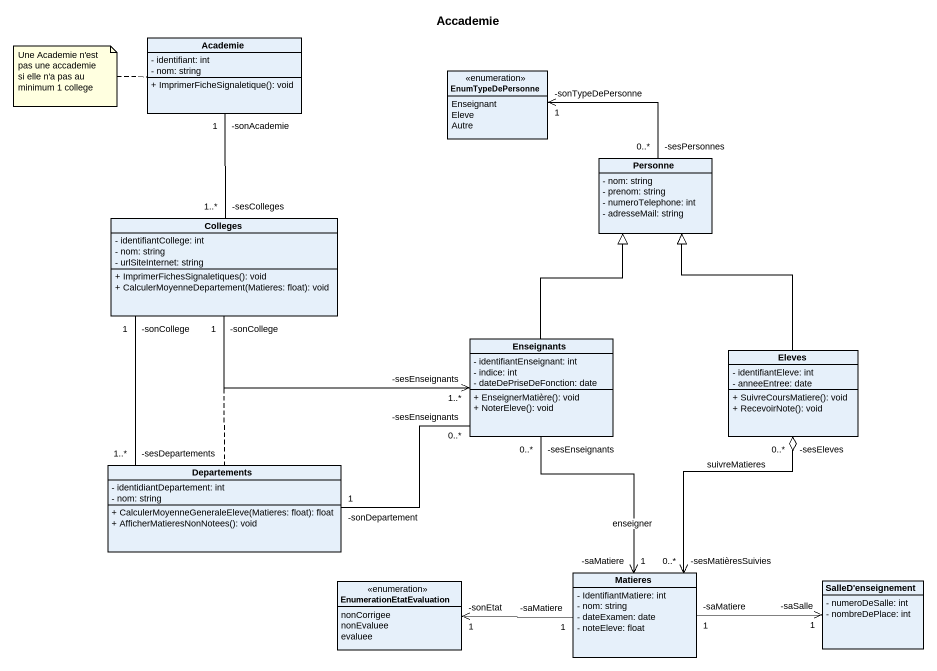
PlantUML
@startuml
title Accademie
hide circle
hide empty members
skinparam classAttributeIconSize 0
class Academie {
  - identifiant: int
  - nom: string
  + ImprimerFicheSignaletique(): void
}
enum EnumTypeDePersonne {
  Enseignant
  Eleve
  Autre
}
class Personne {
  - nom: string
  - prenom: string
  - numeroTelephone: int
  - adresseMail: string
}
class Colleges {
  - identifiantCollege: int
  - nom: string
  - urlSiteInternet: string
  + ImprimerFichesSignaletiques(): void
  + CalculerMoyenneDepartement(Matieres: float): void
}
class Enseignants {
  - identifiantEnseignant: int
  - indice: int
  - dateDePriseDeFonction: date
  + EnseignerMatière(): void
  + NoterEleve(): void
}
class Eleves {
  - identifiantEleve: int
  - anneeEntree: date
  + SuivreCoursMatiere(): void
  + RecevoirNote(): void
}
class Departements {
  - identidiantDepartement: int
  - nom: string
  + CalculerMoyenneGeneraleEleve(Matieres: float): float
  + AfficherMatieresNonNotees(): void
}
class Matieres {
  - IdentifiantMatiere: int
  - nom: string
  - dateExamen: date
  - noteEleve: float
}
class "SalleD'enseignement" as SalleD_enseignement {
  - numeroDeSalle: int
  - nombreDePlace: int
}
enum EnumerationEtatEvaluation {
  nonCorrigee
  nonEvaluee
  evaluee
}
Academie "-sonAcademie\n1" -- "-sesColleges\n1..*" Colleges
EnumTypeDePersonne "-sonTypeDePersonne\n1" <-right- "-sesPersonnes\n0..*" Personne
Colleges "-sonCollege\n1" -right-> "-sesEnseignants\n1..*" Enseignants
(Colleges, Enseignants) .. Departements
Colleges "-sonCollege\n1" -- "-sesDepartements\n1..*" Departements
Enseignants -up-|> Personne
Enseignants "-sesEnseignants\n0..*" --> "-saMatiere\n1" Matieres : enseigner
Eleves -up-|> Personne
Departements "-sonDepartement\n1" -right- "-sesEnseignants\n0..*" Enseignants
Matieres "-sesMatièresSuivies\n0..*" <-up-o "-sesEleves\n0..*" Eleves : suivreMatieres
Matieres "-saMatiere\n1" -right-> "-saSalle\n1" SalleD_enseignement
EnumerationEtatEvaluation "-sonEtat\n1" <-right- "-saMatiere\n1" Matieres
note left of Academie : Une Academie n'est pas une accademie si elle n'a pas au minimum 1 college
@enduml
